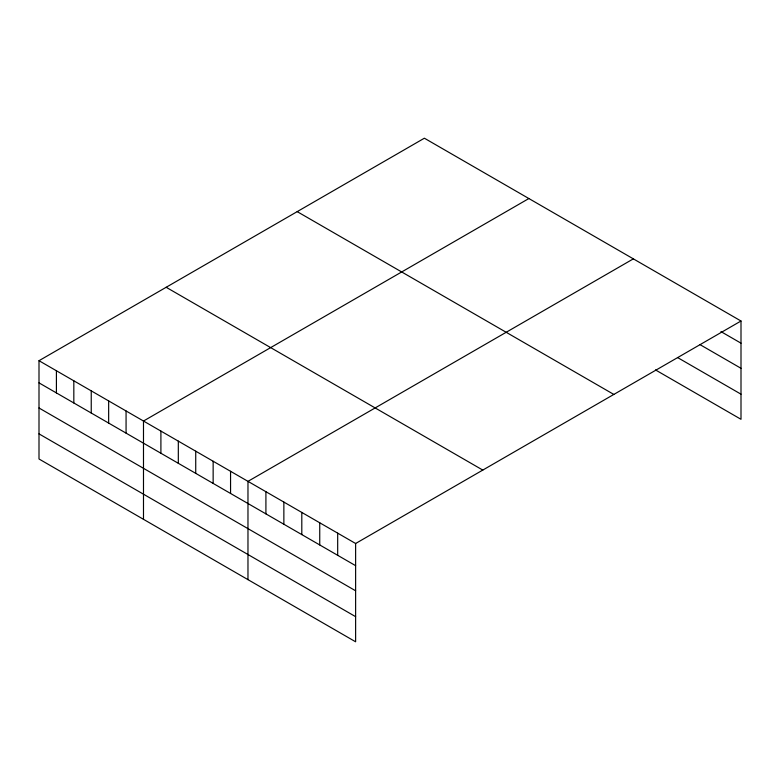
<?xml version="1.0" encoding="UTF-8"?>
<svg xmlns="http://www.w3.org/2000/svg" width="780" height="780" viewBox="0 0 780 780"><rect width="100%" height="100%" fill="white"/><g stroke="black" fill="none" stroke-linecap="round" stroke-linejoin="round"><path stroke-width="1.17" d="M39 360.701L355.622 543.504L355.622 641.794L39 458.991L39 360.701L424.378 138.206L741 321.009L741 419.299L655.512 369.935M528.859 198.539L143.491 421.034L143.491 519.314M633.35 258.863L247.972 481.357L247.972 579.637M355.622 543.504L741 321.009M720.944 331.598L741 343.171M699.835 344.526L741 368.296M677.674 357.61L741 394.173M297.2 211.633L613.831 394.436M166.169 287.284L482.8 470.087M39 382.863L355.622 565.666M39 407.989L355.622 590.792M39 433.865L355.622 616.668M337.681 533.149L337.681 555.311M319.741 522.785L319.741 544.947M301.802 512.431L301.802 534.592M283.861 502.076L283.861 524.238M265.912 491.712L265.912 513.874M230.558 471.296L230.558 493.467M213.145 461.243L213.145 483.405M195.731 451.191L195.731 473.353M178.318 441.139L178.318 463.3M160.904 431.087L160.904 453.248M126.068 410.972L126.068 433.134M108.654 400.92L108.654 423.082M91.24 390.868L91.24 413.029M73.827 380.815L73.827 402.977M56.413 370.763L56.413 392.925"/></g></svg>
